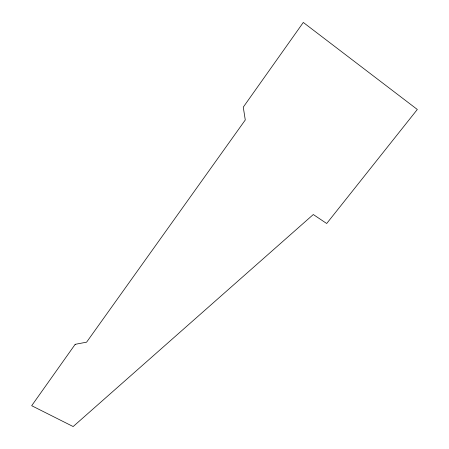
<?xml version="1.0" encoding="UTF-8"?>
<svg xmlns="http://www.w3.org/2000/svg" width="449" height="449" viewBox="0 0 449 449"><rect width="100%" height="100%" fill="white"/><g stroke="black" fill="none" stroke-linecap="round" stroke-linejoin="round"><path stroke-width="0.67" d="M75.185 344.321L31.683 405.705L73.153 426.55L313.301 214.527L326.692 223.501L417.317 109.472L303.294 22.45L243.268 107.148L245.277 119.978L86.595 342.172L75.185 344.321"/></g></svg>
